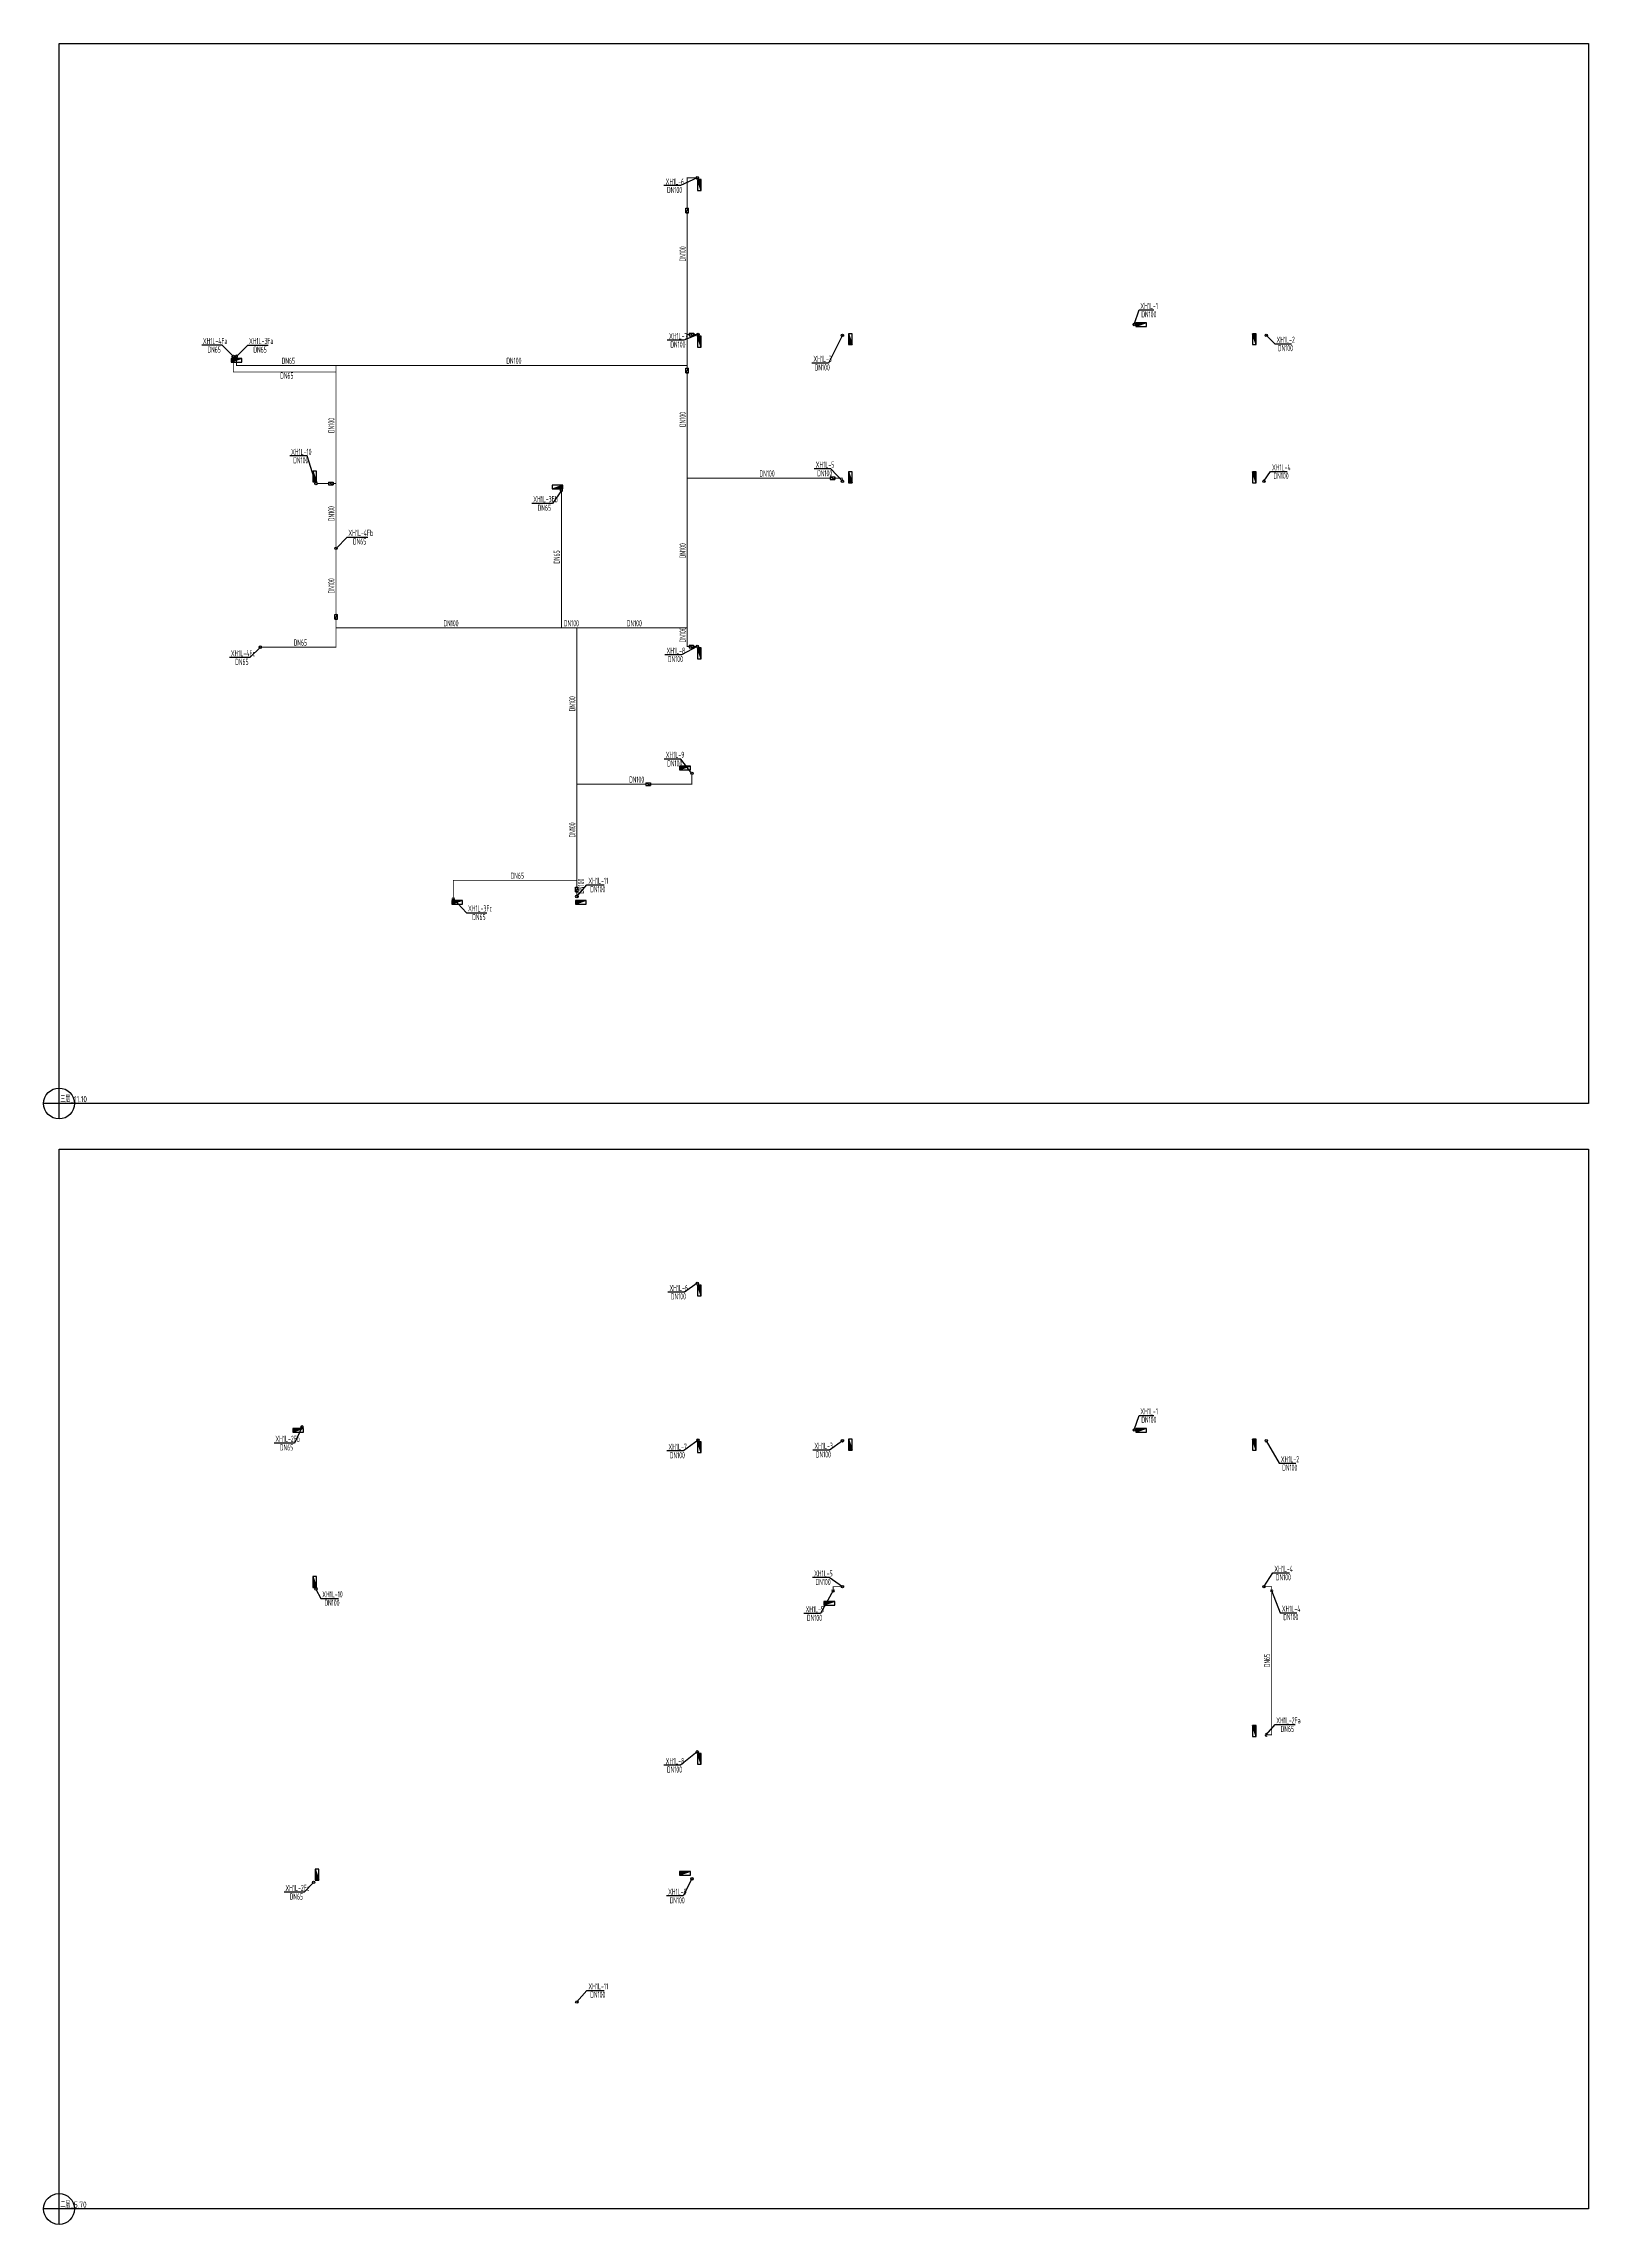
# Model space of a CAD drawing. Header units: millimetres. Extents: x 628394 to 728448, y -254879 to 810430.
# Drawn here: x 628394 to 728448, y 317068 to 458321 of the extents above; entities that cross this region are included whole.
import ezdxf

# ---------------------------------------------------------------- set-up
doc = ezdxf.new("R2010")
doc.units = ezdxf.units.MM
doc.header["$LTSCALE"] = 1000
doc.layers.get('0').update_dxf_attribs({"linetype": 'CONTINUOUS'})
for name, color, linetype in [('DIM_消防', 3, 'CONTINUOUS'), ('EQUIP_消火栓', 7, 'CONTINUOUS'), ('PIPE-消防', 1, 'CONTINUOUS'), ('S-J_配件', 31, 'CONTINUOUS'), ('TEXT_消防', 7, 'CONTINUOUS'), ('VALVE_消防', 7, 'CONTINUOUS'), ('VPIPE-消防', 1, 'CONTINUOUS')]:
    doc.layers.add(name, color=color, linetype=linetype)
doc.styles.add('_TWT_PIPEDN', font='GBENOR', dxfattribs={"width": 0.8, "height": 4, "bigfont": 'GBCBIG'})
doc.styles.add('_TWT_SERIAL', font='GBENOR', dxfattribs={"width": 0.8, "height": 4, "bigfont": 'GBCBIG'})
doc.styles.get("Standard").update_dxf_attribs({"font": 'GBENOR', "bigfont": 'GBCBIG'})

# ---------------------------------------------------------------- blocks, each defined once
blk = doc.blocks.new('Floorbase')
for p, q in [((0, 0), (-1000, 0)), ((0, -1000), (0, 0))]:
    blk.add_line(p, q)
blk.add_circle((0, 0), 1000)
at = {"style": '_TWT_PIPEDN', "width": 0.8}
blk.add_attdef('Elevation', (92, 81), '', height=400, dxfattribs=at)
blk = doc.blocks.new('$TwtSys$00000434')
for p, q in [((-0.5, 0.5), (-0.5, -0.5)), ((-0.5, -0.5), (0.5, 0.5)), ((0.5, 0.5), (-0.5, 0.5)), ((0.5, -0.5), (0.5, 0.5)), ((-0.5, -0.5), (0.5, -0.5))]:
    blk.add_line(p, q)
blk.add_solid([(0.5, -0.5), (0.5, 0.5), (-0.5, -0.5)])
blk = doc.blocks.new('$VALVE$00000316')
for p, q in [((-125, 72), (125, -72)), ((-125, 72), (-125, -72)), ((-125, 72), (125, 72)), ((125, 72), (125, -72)), ((-125, -72), (125, -72))]:
    blk.add_line(p, q)
at = {"const_width": 21.1}
blk.add_lwpolyline([(-11, 0, 1), (11, 0, 1)], format="xyb", close=True, dxfattribs=at)
for p in [(-125, 0), (125, 0)]:
    blk.add_point(p)
at = {"color": 7, "flags": 9}
for tag in ['XSIZE', 'YSIZE']:
    blk.add_attdef(tag, (0, 0), '', height=0.5, dxfattribs=at)

msp = doc.modelspace()

# ---------------------------------------------------------------- hatches: boundary and pattern name
at = {"layer": 'PIPE-消防'}
for points in [[(670083, 449627), (670083, 449657), (670053, 449657)], [(670083, 449627), (670053, 449627), (670053, 449657)], [(640683, 437052), (640683, 437022), (640653, 437022)], [(640683, 437052), (640653, 437052), (640653, 437022)], [(640883, 437477), (640883, 437447), (640853, 437447)], [(640883, 437477), (640853, 437477), (640853, 437447)], [(680133, 430177), (680133, 430207), (680158, 430207)], [(680133, 430177), (680158, 430177), (680158, 430207)], [(647333, 419227), (647363, 419227), (647363, 419197)], [(647333, 419227), (647333, 419197), (647363, 419197)], [(670083, 419277), (670083, 419247), (670053, 419247)], [(670083, 419277), (670053, 419277), (670053, 419247)], [(670383, 410352), (670413, 410352), (670413, 410322)], [(670383, 410352), (670383, 410322), (670413, 410322)], [(654933, 404127), (654903, 404127), (654903, 404157)], [(654933, 404127), (654933, 404157), (654903, 404157)], [(679533, 358373), (679533, 358403), (679503, 358403)], [(679533, 358373), (679503, 358373), (679503, 358403)], [(707933, 358373), (707933, 358403), (707963, 358403)], [(707933, 358373), (707963, 358373), (707963, 358403)], [(707933, 348773), (707963, 348773), (707963, 348743)], [(707933, 348773), (707933, 348743), (707963, 348743)]]:
    msp.add_hatch(color=256, dxfattribs=at).paths.add_polyline_path(points)

# ---------------------------------------------------------------- linework, layer by layer
at = {"layer": 'DIM_消防'}
for p, q in [((670733, 449627), (669653, 449122)), ((669653, 449122), (668573, 449122)), ((699033, 440127), (699360, 441068)), ((699360, 441068), (700309, 441068)), ((670783, 439477), (669869, 439111)), ((680133, 439427), (679221, 437625)), ((707583, 439427, -3000), (708140, 438878, -3000)), ((639960, 438781), (638634, 438781)), ((640683, 438052), (639960, 438781)), ((640883, 438052), (641610, 438781)), ((641610, 438781), (642936, 438781)), ((669869, 439111), (668789, 439111)), ((708140, 438878, -3000), (709220, 438878, -3000)), ((679221, 437625), (678141, 437625)), ((645466, 431613), (644341, 431613)), ((646033, 429827), (645466, 431613)), ((679375, 430772), (678296, 430772)), ((680133, 429977), (679375, 430772)), ((707433, 429977), (707855, 430608)), ((707855, 430608), (708935, 430608)), ((661350, 428540), (660024, 428540)), ((661933, 429377), (661350, 428540)), ((647333, 425627), (648060, 426356)), ((648060, 426356), (649388, 426356)), ((641759, 418555), (640431, 418555)), ((642433, 419227), (641759, 418555)), ((669707, 418739), (668628, 418739)), ((670733, 419277), (669707, 418739)), ((669663, 411977, -200), (668583, 411977, -200)), ((670383, 411052, -200), (669663, 411977, -200)), ((654933, 402927), (655784, 402029)), ((662933, 403077, -3000), (663578, 403831, -3000)), ((663578, 403831, -3000), (664704, 403831, -3000)), ((655784, 402029), (657110, 402029)), ((669901, 377458), (668821, 377458)), ((670733, 378024), (669901, 377458)), ((645133, 368723), (644643, 367677)), ((699033, 368523), (699360, 369465)), ((699360, 369465), (700309, 369465)), ((644643, 367677), (643335, 367677)), ((670783, 367874), (669832, 367169)), ((680133, 367823), (679292, 367220)), ((707583, 367823, -3000), (708420, 366367, -3000)), ((669832, 367169), (668752, 367169)), ((679292, 367220), (678212, 367220)), ((708420, 366367, -3000), (709500, 366367, -3000)), ((679272, 358959), (678193, 358959)), ((680133, 358373), (679272, 358959)), ((707433, 358373), (708005, 359267)), ((708005, 359267), (709085, 359267)), ((646033, 358223), (646359, 357615)), ((646359, 357615), (647484, 357615)), ((679533, 358123), (678716, 356635)), ((707933, 358123), (708488, 356684)), ((678716, 356635), (677636, 356635)), ((708488, 356684), (709568, 356684)), ((707583, 348773), (708157, 349439)), ((708157, 349439), (709462, 349439)), ((670733, 347673), (669650, 346810)), ((669650, 346810), (668571, 346810)), ((645883, 339223), (645277, 338586)), ((670383, 339448), (669820, 338339)), ((645277, 338586), (643969, 338586)), ((669820, 338339), (668740, 338339)), ((662933, 331473, -3000), (663578, 332228, -3000)), ((663578, 332228, -3000), (664704, 332228, -3000))]:
    msp.add_line(p, q, dxfattribs=at)
at = {"layer": 'PIPE-消防'}
for points, const_width in [([(670653, 449627), (670083, 449627)], 60), ([(670083, 447663), (670083, 449627)], 60), ([(670083, 439477), (670083, 447364)], 60), ([(670201, 439477), (670083, 439477)], 60), ([(670083, 437477), (670083, 439477)], 60), ([(670703, 439477), (670501, 439477)], 60), ([(640683, 437972), (640683, 437052)], 60), ([(640883, 437477), (640883, 438052)], 60), ([(640683, 437052), (647333, 437052)], 60), ([(640883, 437477), (647333, 437477)], 60), ([(647333, 437477), (670083, 437477)], 60), ([(647333, 437052), (647333, 437477)], 60), ([(647333, 429827), (647333, 437052)], 60), ([(670083, 437289), (670083, 437477)], 60), ([(670083, 430177), (670083, 436990)], 60), ([(646113, 429827), (646837, 429827)], 60), ([(647136, 429827), (647333, 429827)], 60), ([(647333, 425707), (647333, 429827)], 60), ([(679334, 430177), (670083, 430177)], 60), ([(670083, 420477), (670083, 430177)], 60), ([(680133, 430177), (679634, 430177)], 60), ([(680133, 430177), (680133, 430057)], 50), ([(661933, 429377), (661933, 420477)], 60), ([(647333, 421334), (647333, 425547)], 60), ([(647333, 420477), (647333, 421034)], 60), ([(647333, 419227), (647333, 420477)], 60), ([(661933, 420477), (647333, 420477)], 60), ([(662933, 420477), (661933, 420477)], 60), ([(670083, 420477), (662933, 420477)], 60), ([(662933, 410352), (662933, 420477)], 60), ([(670083, 419277), (670083, 420477)], 60), ([(642513, 419227), (647333, 419227)], 60), ([(670195, 419277), (670083, 419277)], 60), ([(670653, 419277), (670494, 419277)], 60), ([(662933, 410352), (667402, 410352)], 60), ([(662933, 404127), (662933, 410352)], 60), ([(667702, 410352), (670383, 410352)], 60), ([(670383, 410972), (670383, 410352)], 60), ([(654933, 402927), (654933, 404127)], 60), ([(654933, 404127), (662933, 404127)], 60), ([(662933, 403675), (662933, 404127)], 60), ([(662933, 403157), (662933, 403375)], 60), ([(680053, 358373), (679533, 358373)], 60), ([(679533, 358373), (679533, 358123)], 60), ([(707513, 358373), (707933, 358373)], 60), ([(707933, 358373), (707933, 358123)], 60), ([(707933, 358123), (707933, 348773)], 60), ([(707583, 348773), (707933, 348773)], 60)]:
    msp.add_lwpolyline(points, dxfattribs=dict(at, const_width=const_width))
at = {"layer": 'S-J_配件'}
for points in [[(629394, 458321), (728448, 458321), (728448, 389671), (629394, 389671)], [(629394, 386717), (728448, 386717), (728448, 318068), (629394, 318068)]]:
    msp.add_lwpolyline(points, close=True, dxfattribs=at)
at = {"layer": 'VPIPE-消防'}
for centre in [(670733, 449627), (670733, 449627), (670783, 439477), (670783, 439477), (680133, 439427), (699033, 440127), (707583, 439427), (640683, 438052), (646033, 429827), (646033, 429827), (680133, 429977), (680133, 429977), (707433, 429977), (647333, 425627), (642433, 419227), (670733, 419277), (670733, 419277), (670383, 411052), (670383, 411052), (662933, 403077), (662933, 403077), (670733, 378024), (645133, 368723), (670783, 367874), (680133, 367823), (699033, 368523), (707583, 367823), (646033, 358223), (680133, 358373), (707433, 358373), (670733, 347673), (645883, 339223), (670383, 339448), (662933, 331473)]:
    msp.add_circle(centre, 80, dxfattribs=at)
for centre, start, end in [((640883, 438052), 315, 225), ((661933, 429377), 315, 225), ((654933, 402927), 135, 45), ((679533, 358123), 135, 45), ((707933, 358123), 135, 225), ((707933, 358123), 315, 45), ((707583, 348773), 45, 315)]:
    msp.add_arc(centre, 80, start, end, dxfattribs=at)

# ---------------------------------------------------------------- block references
at = {"layer": 'EQUIP_消火栓', "xscale": 700, "yscale": 240, "zscale": 700}
for p, rotation in [((670863, 449167), 89.99999999999997), ((670863, 439017), 89.99999999999997), ((680653, 439177), 270), ((699483, 440107), 180), ((706813, 439177), 89.99999999999997), ((640883, 437807), 179.9999999999999), ((645953, 430277), 269.9999999999999), ((680653, 430227), 269.9999999999999), ((706813, 430227), 89.99999999999997), ((670863, 418827), 89.99999999999997), ((669933, 411407), 179.9999999999999), ((655183, 402707), 179.9999999999999), ((663183, 402707), 179.9999999999999), ((670863, 377563), 89.99999999999997), ((644883, 368503), 179.9999999999999), ((670863, 367413), 89.99999999999997), ((680653, 367573), 270), ((699483, 368503), 180), ((706813, 367573), 89.99999999999997), ((645953, 358673), 269.9999999999999), ((679283, 357303), 179.9999999999999), ((706813, 349023), 89.99999999999997), ((670863, 347223), 89.99999999999997), ((646103, 339723), 269.9999999999999), ((669933, 339803), 179.9999999999999)]:
    msp.add_blockref('$TwtSys$00000434', p, dxfattribs=dict(at, rotation=rotation))
msp.add_blockref('$TwtSys$00000434', (661683, 429597), dxfattribs=at)
at = {"layer": 'S-J_配件'}
for p, values in [((629394, 389671), {'Elevation': '三层_11.10'}), ((629394, 318068), {'Elevation': '二层_5.70'})]:
    msp.add_blockref('Floorbase', p, dxfattribs=at).add_auto_attribs(values)
at = {"layer": 'VALVE_消防', "zscale": 1.2}
for p, xscale, yscale, rotation in [((670083, 447513), 1.2, 1.2, 90), ((670351, 439477), -1.2, -1.2, 180), ((670083, 437139), 1.2, 1.2, 90), ((679484, 430177), -1.2, -1.2, 180), ((647333, 421184), 1.2, 1.2, 90), ((670345, 419277), -1.2, -1.2, 180), ((662933, 403525), 1.2, 1.2, 90)]:
    msp.add_blockref('$VALVE$00000316', p, dxfattribs=dict(at, xscale=xscale, yscale=yscale, rotation=rotation))
at = {"layer": 'VALVE_消防', "xscale": 1.2, "yscale": 1.2, "zscale": 1.2}
for p in [(646987, 429827), (667552, 410352)]:
    msp.add_blockref('$VALVE$00000316', p, dxfattribs=at)

# ---------------------------------------------------------------- texts
at = {"layer": 'DIM_消防', "color": 7, "style": '_TWT_SERIAL', "width": 0.64}
for s, p in [('XH1L-6', (668681, 449186)), ('DN100', (668772, 448642)), ('XH1L-1', (699429, 441131)), ('DN100', (699493, 440588)), ('XH1L-7', (668902, 439174)), ('XH1L-2', (708247, 438941, -3000)), ('XH1L-4Fa', (638708, 438854)), ('DN65', (639005, 438301)), ('XH1L-3Fa', (641694, 438858)), ('DN65', (641980, 438301)), ('DN100', (668988, 438631)), ('XH1L-3', (678250, 437703)), ('DN100', (708338, 438398, -3000)), ('DN100', (678339, 437145)), ('XH1L-10', (644423, 431677)), ('DN100', (644562, 431133)), ('XH1L-5', (678404, 430849)), ('XH1L-4', (707958, 430671)), ('DN100', (678494, 430292)), ('DN100', (708054, 430128)), ('XH1L-3Fb', (660107, 428618)), ('DN65', (660394, 428060)), ('XH1L-4Fb', (648133, 426431)), ('DN65', (648431, 425876)), ('XH1L-4Fc', (640519, 418631)), ('DN65', (640803, 418075)), ('XH1L-8', (668741, 418803)), ('DN100', (668826, 418259)), ('XH1L-9', (668689, 412056, -200)), ('DN100', (668782, 411497, -200)), ('XH1L-11', (663682, 403894, -3000)), ('DN100', (663800, 403351, -3000)), ('XH1L-3Fc', (655882, 402106)), ('DN65', (656155, 401549)), ('XH1L-6', (668929, 377521)), ('DN100', (669020, 376978)), ('XH1L-1', (699429, 369528)), ('DN100', (699493, 368985)), ('XH1L-2Fb', (643409, 367753)), ('DN65', (643697, 367197)), ('XH1L-7', (668866, 367232)), ('XH1L-3', (678321, 367298)), ('DN100', (668951, 366689)), ('DN100', (678411, 366740)), ('XH1L-2', (708527, 366430, -3000)), ('DN100', (708618, 365887, -3000)), ('XH1L-5', (678301, 359036)), ('DN100', (678391, 358479)), ('XH1L-4', (708108, 359331)), ('DN100', (708204, 358787)), ('XH1L-10', (646441, 357679)), ('DN100', (646580, 357135)), ('XH1L-5', (677745, 356713)), ('DN100', (677835, 356155)), ('XH1L-4', (708591, 356747)), ('DN100', (708686, 356204)), ('XH1L-2Fa', (708231, 349513)), ('DN65', (708517, 348959)), ('XH1L-8', (668684, 346873)), ('DN100', (668769, 346330)), ('XH1L-2Fc', (644058, 338661)), ('DN65', (644331, 338106)), ('XH1L-9', (668846, 338418)), ('DN100', (668939, 337859)), ('XH1L-11', (663682, 332291, -3000)), ('DN100', (663800, 331748, -3000))]:
    msp.add_text(s, height=400, dxfattribs=at).set_placement(p)
at = {"layer": 'TEXT_消防', "style": '_TWT_PIPEDN', "width": 0.64}
for s, p in [('DN100', (669983, 444210)), ('DN100', (647233, 433098)), ('DN100', (669983, 433485)), ('DN100', (647233, 427385)), ('DN65', (661833, 424634)), ('DN100', (669983, 424985)), ('DN100', (647233, 422710)), ('DN100', (669983, 419535)), ('DN100', (662833, 415073)), ('DN100', (662833, 406898)), ('DN100', (663397, 403260)), ('DN65', (707833, 353156))]:
    msp.add_text(s, height=400, rotation=90, dxfattribs=at).set_placement(p)
for s, p in [('DN65', (643815, 437577)), ('DN100', (658366, 437577)), ('DN65', (643715, 436619)), ('DN100', (674766, 430277)), ('DN100', (654291, 420577)), ('DN100', (662091, 420577)), ('DN100', (666166, 420577)), ('DN65', (644590, 419327)), ('DN100', (666316, 410452)), ('DN65', (658640, 404227))]:
    msp.add_text(s, height=400, dxfattribs=at).set_placement(p)

doc.saveas('drawing.dxf')
